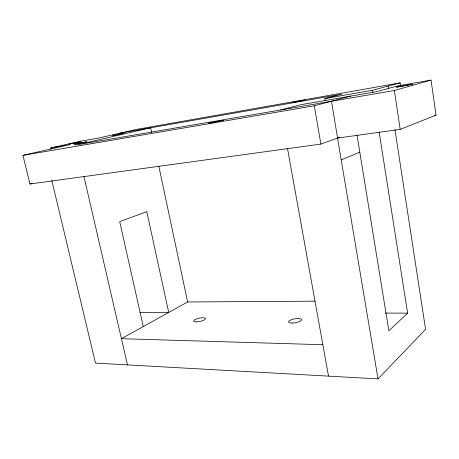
<?xml version="1.0" encoding="UTF-8"?>
<svg xmlns="http://www.w3.org/2000/svg" width="459" height="459" viewBox="0 0 459 459"><rect width="100%" height="100%" fill="white"/><g stroke="black" fill="none" stroke-linecap="round" stroke-linejoin="round"><path stroke-width="0.69" d="M51.787 180.324L95.495 363.103L378.015 378.899L425.579 329.367L394.906 129.392M379.134 131.985L407.632 313.164L388.865 330.807L357.096 135.491M315.058 301.173L187.633 301.97L121.423 338.685L322.855 344.732M378.015 378.899L341.203 159.887L359.799 152.181M51.035 149.353L50.708 147.964L69.487 144.717L22.95 155.343L29.961 184.002L320.887 144.08L337.554 138.084L400.196 129.381L436.05 115.111L431.024 80.101L397.919 85.844L376.977 91.565L301.19 104.641L280.564 109.942M341.203 159.887L337.554 138.084L339.574 137.356M151.699 132.68L150.661 127.797L76.642 144.906L394.384 90.503L431.024 80.101M29.961 184.002L32.027 183.445M22.95 155.343L314.306 105.788L350.665 96.086M325.207 100.682L324.852 98.565L372.565 90.234L400.139 82.867L400.564 85.684M324.852 98.565L341.863 94.193L119.828 133.213M50.708 147.964L79.998 141.315L98.553 138.073L136.197 129.478L400.139 82.867M434.644 115.318L436.05 115.111M385.434 313.084L407.632 313.164M139.76 312.332L168.717 312.436L146.788 211.656L119.696 221.628L143.283 326.538M83.951 176.531L127.476 364.888M158.814 166.204L187.633 301.97M287.546 148.71L328.512 376.128M314.306 105.788L320.887 144.08M331.49 101.21L337.554 138.084M372.565 90.234L372.903 92.357M388.257 86.04L388.687 88.828M394.384 90.503L400.196 129.381M123.758 133.299L112.237 135.612L123.758 133.299M304.701 100.102L291.953 102.569L304.701 100.102M86.694 141.825L74.387 144.298L86.694 141.825M80.732 141.791L69.068 144.132L80.732 141.791M223.596 120.275L208.684 123.155L223.596 120.275M412.406 84.261L396.553 87.153L412.406 84.261M291.935 323.09A6.627 2.008 -10.1 0 0 301.574 319.682A6.627 2.008 -10.1 0 0 291.631 319.613A6.627 2.008 -10.1 0 0 291.935 323.09M196.108 321.908A6.093 1.693 -12.3 0 0 205.517 318.787A6.093 1.693 -12.3 0 0 197.112 318.73A6.093 1.693 -12.3 0 0 196.108 321.908"/></g></svg>
